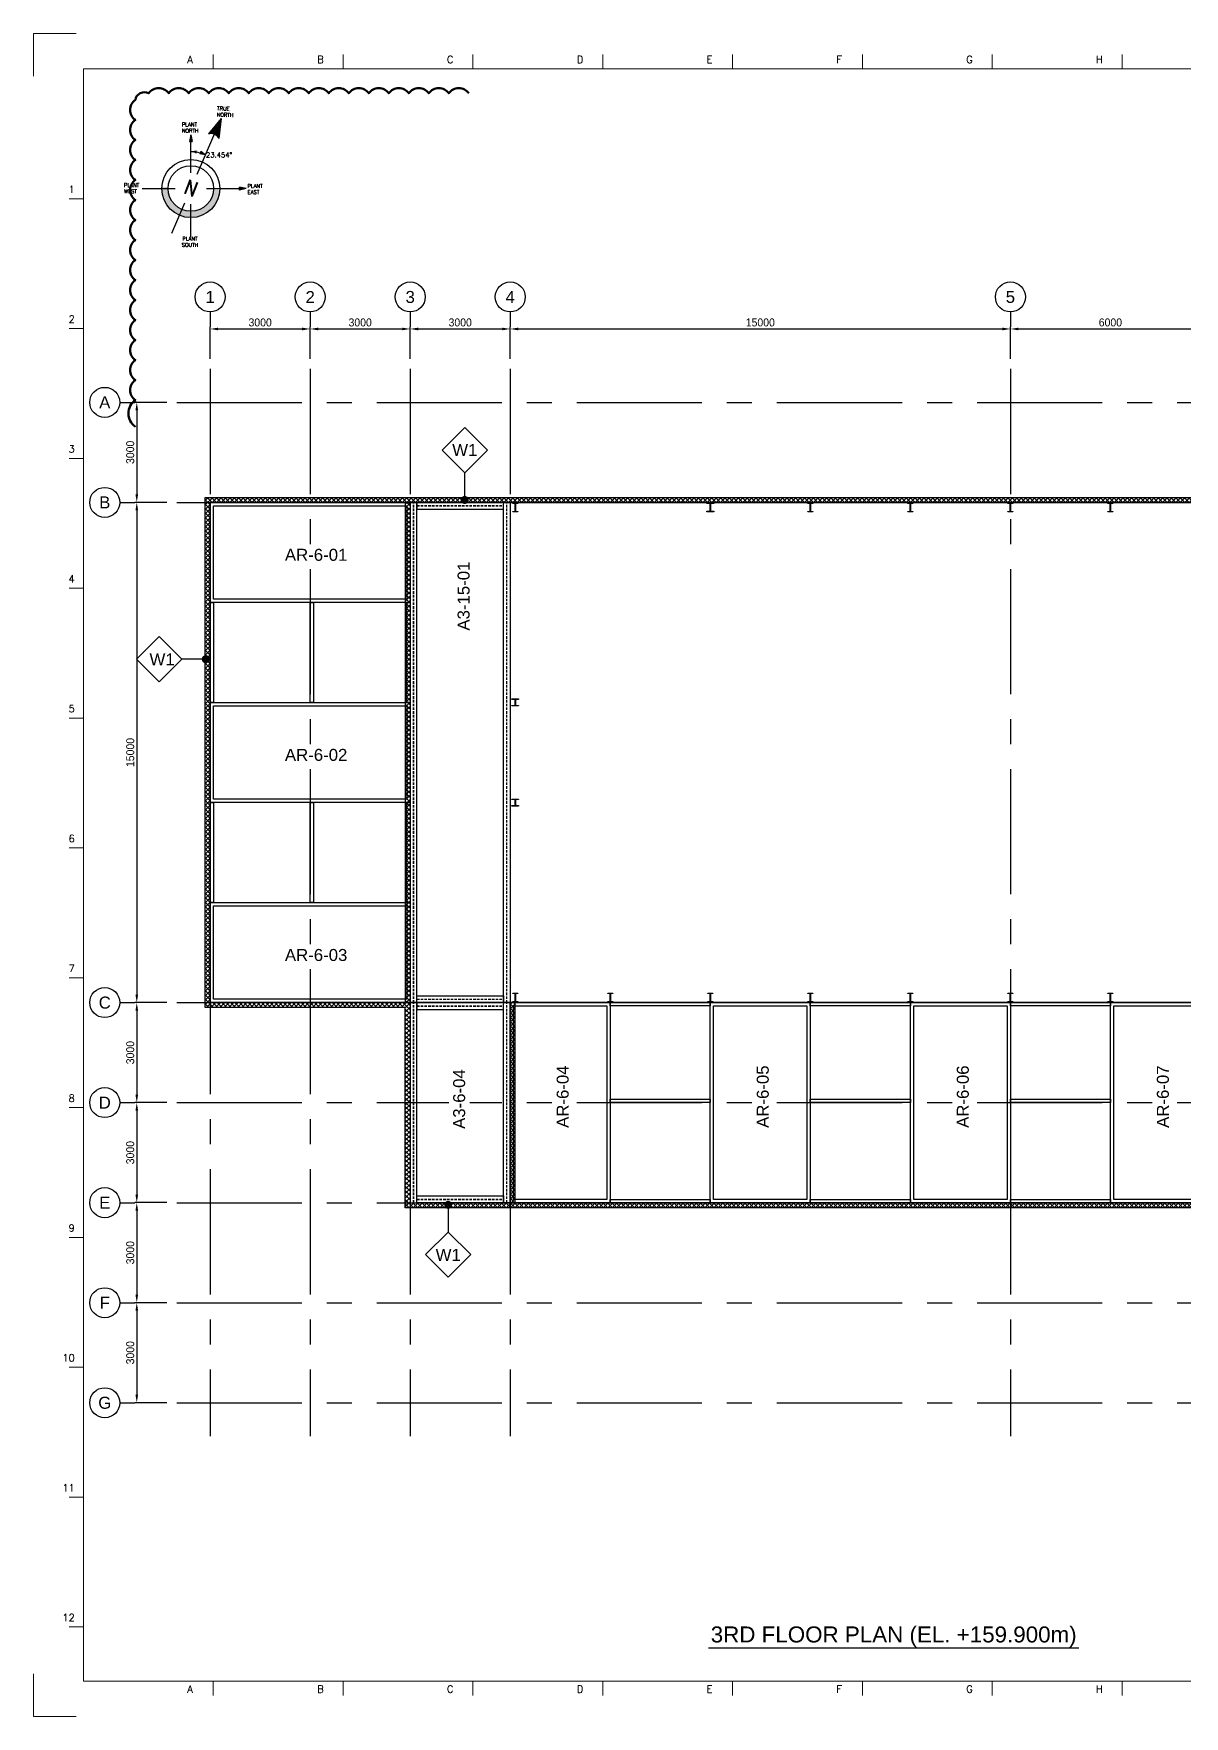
# Model space of a CAD drawing. Header units: millimetres. Extents: x -300 to 383236, y -195106 to -144646.
# Drawn here: x 155998 to 190508, y -195106 to -144646 of the extents above; entities that cross this region are included whole.
import ezdxf
from ezdxf.enums import TextEntityAlignment as Align

# ---------------------------------------------------------------- set-up
doc = ezdxf.new("R2010")
doc.units = ezdxf.units.MM
doc.header["$LTSCALE"] = 60
doc.set_wipeout_variables(frame=1)
doc.linetypes.add('CENTER', pattern=[2, 1.25, -0.25, 0.25, -0.25])
doc.linetypes.add('HIDDEN', pattern=[0.375, 0.25, -0.125])
doc.layers.get('Defpoints').update_dxf_attribs({"color": 140})
for name, color, linetype in [('1', 7, 'Continuous'), ('1CEN', 20, 'CENTER'), ('1ST FL_SIDE-WALL', 8, 'Continuous'), ('AA-XXXX-SYMB', 7, 'Continuous'), ('AA-XXXX-TEXT', 3, 'Continuous'), ('C_STEEL', 2, 'Continuous'), ('C_TEXT_CONTAINER NO', 7, 'Continuous'), ('CONTAINER', 2, 'Continuous'), ('DIM', 7, 'Continuous'), ('DIM-SCALE', 7, 'Continuous'), ('INI', 11, 'Continuous')]:
    doc.layers.add(name, color=color, linetype=linetype)
for name, color, linetype, lineweight in [('C_REV', 4, 'Continuous', 50), ('TAN-TIT', 30, 'Continuous', 0), ('TEXT', 3, 'Continuous', 0), ('TITLE', 7, 'Continuous', 30)]:
    doc.layers.add(name, color=color, linetype=linetype, lineweight=lineweight)
doc.styles.add('ARCHILAB_ROMANS', font='romans.shx', dxfattribs={"bigfont": 'ghs.shx'})
doc.styles.add('Arial', font='arial.ttf')
doc.styles.add('COM', font='COMPLEX', dxfattribs={"height": 5})
doc.styles.add('ROMAND', font='romand.shx', dxfattribs={"width": 0.86, "height": 6.5})
doc.styles.add('RomanS', font='romans.shx', dxfattribs={"bigfont": 'whgtxt.shx'})
doc.styles.get("Standard").update_dxf_attribs({"font": 'romans.shx', "width": 0.75, "bigfont": 'whgtxt.shx'})
doc.styles.add('돋움', font='')
doc.styles.get('돋움').set_extended_font_data('Dotum')
doc.dimstyles.new('일반도면_0060', dxfattribs={"dimtxt": 240, "dimasz": 240, "dimexe": 60, "dimexo": 300, "dimgap": 75, "dimtad": 1, "dimdec": 0, "dimzin": 0, "dimdsep": 46, "dimtxsty": '돋움', "dimcen": -300, "dimclrd": 7, "dimclre": 7, "dimclrt": 2, "dimadec": 8, "dimazin": 0, "dimtfac": 1, "dimtdec": 0, "dimtix": 1, "dimtmove": 2, "dimatfit": 3, "dimfxl": 1, "dimtolj": 1, "dimtzin": 0, "dimarcsym": 0})
pattern_1 = [(315, (0, 0), (66.29126, 66.29126), []), (45, (0, 0), (-66.29126, 66.29126), [])]

# ---------------------------------------------------------------- blocks, each defined once
blk = doc.blocks.new('*D29')
at = {"layer": 'Defpoints', "color": 0, "transparency": 16777216}
for p in [(170291, -153502), (167291, -154702), (170291, -154702)]:
    blk.add_point(p, dxfattribs=at)
at = {"layer": 'DIM-SCALE', "color": 7, "lineweight": -2, "transparency": 16777216}
for p, q in [((167291, -154402), (167291, -153442)), ((167531, -153502), (170051, -153502)), ((170291, -154402), (170291, -153442))]:
    blk.add_line(p, q, dxfattribs=at)
at = {"layer": 'DIM-SCALE', "color": 7, "transparency": 16777216}
for points in [[(167531, -153462), (167531, -153542), (167291, -153502)], [(170051, -153462), (170051, -153542), (170291, -153502)]]:
    blk.add_solid(points, dxfattribs=at)
at = {"layer": 'DIM-SCALE', "color": 2, "transparency": 16777216, "insert": (168791, -153307), "char_height": 240, "attachment_point": 5, "style": '돋움'}
blk.add_mtext('\\A1;3000', dxfattribs=at)
blk = doc.blocks.new('*D30')
at = {"layer": 'Defpoints', "color": 0, "transparency": 16777216}
for p in [(191291, -153502), (185291, -154702), (191291, -154702)]:
    blk.add_point(p, dxfattribs=at)
at = {"layer": 'DIM-SCALE', "color": 7, "lineweight": -2, "transparency": 16777216}
for p, q in [((185291, -154402), (185291, -153442)), ((185531, -153502), (191051, -153502)), ((191291, -154402), (191291, -153442))]:
    blk.add_line(p, q, dxfattribs=at)
at = {"layer": 'DIM-SCALE', "color": 7, "transparency": 16777216}
for points in [[(185531, -153462), (185531, -153542), (185291, -153502)], [(191051, -153462), (191051, -153542), (191291, -153502)]]:
    blk.add_solid(points, dxfattribs=at)
at = {"layer": 'DIM-SCALE', "color": 2, "transparency": 16777216, "insert": (188291, -153307), "char_height": 240, "attachment_point": 5, "style": '돋움'}
blk.add_mtext('\\A1;6000', dxfattribs=at)
blk = doc.blocks.new('*D36')
at = {"layer": 'Defpoints', "color": 0, "transparency": 16777216}
for p in [(160291, -155702), (159091, -158702), (160291, -158702)]:
    blk.add_point(p, dxfattribs=at)
at = {"layer": 'DIM-SCALE', "color": 7, "lineweight": -2, "transparency": 16777216}
for p, q in [((159991, -155702), (159031, -155702)), ((159091, -155942), (159091, -158462)), ((159991, -158702), (159031, -158702))]:
    blk.add_line(p, q, dxfattribs=at)
at = {"layer": 'DIM-SCALE', "color": 7, "transparency": 16777216}
for points in [[(159051, -155942), (159131, -155942), (159091, -155702)], [(159051, -158462), (159131, -158462), (159091, -158702)]]:
    blk.add_solid(points, dxfattribs=at)
at = {"layer": 'DIM-SCALE', "color": 2, "transparency": 16777216, "insert": (158896, -157202), "char_height": 240, "attachment_point": 5, "rotation": 90, "style": '돋움'}
blk.add_mtext('\\A1;3000', dxfattribs=at)
blk = doc.blocks.new('*D37')
at = {"layer": 'Defpoints', "color": 0, "transparency": 16777216}
for p in [(160291, -158702), (159091, -173702), (160291, -173702)]:
    blk.add_point(p, dxfattribs=at)
at = {"layer": 'DIM-SCALE', "color": 7, "lineweight": -2, "transparency": 16777216}
for p, q in [((159991, -158702), (159031, -158702)), ((159091, -158942), (159091, -173462)), ((159991, -173702), (159031, -173702))]:
    blk.add_line(p, q, dxfattribs=at)
at = {"layer": 'DIM-SCALE', "color": 7, "transparency": 16777216}
for points in [[(159051, -158942), (159131, -158942), (159091, -158702)], [(159051, -173462), (159131, -173462), (159091, -173702)]]:
    blk.add_solid(points, dxfattribs=at)
at = {"layer": 'DIM-SCALE', "color": 2, "transparency": 16777216, "insert": (158896, -166202), "char_height": 240, "attachment_point": 5, "rotation": 90, "style": '돋움'}
blk.add_mtext('\\A1;15000', dxfattribs=at)
blk = doc.blocks.new('*D38')
at = {"layer": 'Defpoints', "color": 0, "transparency": 16777216}
for p in [(160291, -173702), (159091, -176702), (160291, -176702)]:
    blk.add_point(p, dxfattribs=at)
at = {"layer": 'DIM-SCALE', "color": 7, "lineweight": -2, "transparency": 16777216}
for p, q in [((159991, -173702), (159031, -173702)), ((159091, -173942), (159091, -176462)), ((159991, -176702), (159031, -176702))]:
    blk.add_line(p, q, dxfattribs=at)
at = {"layer": 'DIM-SCALE', "color": 7, "transparency": 16777216}
for points in [[(159051, -173942), (159131, -173942), (159091, -173702)], [(159051, -176462), (159131, -176462), (159091, -176702)]]:
    blk.add_solid(points, dxfattribs=at)
at = {"layer": 'DIM-SCALE', "color": 2, "transparency": 16777216, "insert": (158896, -175202), "char_height": 240, "attachment_point": 5, "rotation": 90, "style": '돋움'}
blk.add_mtext('\\A1;3000', dxfattribs=at)
blk = doc.blocks.new('*D39')
at = {"layer": 'Defpoints', "color": 0, "transparency": 16777216}
for p in [(160291, -176702), (159091, -179702), (160291, -179702)]:
    blk.add_point(p, dxfattribs=at)
at = {"layer": 'DIM-SCALE', "color": 7, "lineweight": -2, "transparency": 16777216}
for p, q in [((159991, -176702), (159031, -176702)), ((159091, -176942), (159091, -179462)), ((159991, -179702), (159031, -179702))]:
    blk.add_line(p, q, dxfattribs=at)
at = {"layer": 'DIM-SCALE', "color": 7, "transparency": 16777216}
for points in [[(159051, -176942), (159131, -176942), (159091, -176702)], [(159051, -179462), (159131, -179462), (159091, -179702)]]:
    blk.add_solid(points, dxfattribs=at)
at = {"layer": 'DIM-SCALE', "color": 2, "transparency": 16777216, "insert": (158896, -178202), "char_height": 240, "attachment_point": 5, "rotation": 90, "style": '돋움'}
blk.add_mtext('\\A1;3000', dxfattribs=at)
blk = doc.blocks.new('*D40')
at = {"layer": 'Defpoints', "color": 0, "transparency": 16777216}
for p in [(160291, -179702), (159091, -182702), (160291, -182702)]:
    blk.add_point(p, dxfattribs=at)
at = {"layer": 'DIM-SCALE', "color": 7, "lineweight": -2, "transparency": 16777216}
for p, q in [((159991, -179702), (159031, -179702)), ((159091, -179942), (159091, -182462)), ((159991, -182702), (159031, -182702))]:
    blk.add_line(p, q, dxfattribs=at)
at = {"layer": 'DIM-SCALE', "color": 7, "transparency": 16777216}
for points in [[(159051, -179942), (159131, -179942), (159091, -179702)], [(159051, -182462), (159131, -182462), (159091, -182702)]]:
    blk.add_solid(points, dxfattribs=at)
at = {"layer": 'DIM-SCALE', "color": 2, "transparency": 16777216, "insert": (158896, -181202), "char_height": 240, "attachment_point": 5, "rotation": 90, "style": '돋움'}
blk.add_mtext('\\A1;3000', dxfattribs=at)
blk = doc.blocks.new('*D41')
at = {"layer": 'Defpoints', "color": 0, "transparency": 16777216}
for p in [(160291, -182702), (159091, -185702), (160291, -185702)]:
    blk.add_point(p, dxfattribs=at)
at = {"layer": 'DIM-SCALE', "color": 7, "lineweight": -2, "transparency": 16777216}
for p, q in [((159991, -182702), (159031, -182702)), ((159091, -182942), (159091, -185462)), ((159991, -185702), (159031, -185702))]:
    blk.add_line(p, q, dxfattribs=at)
at = {"layer": 'DIM-SCALE', "color": 7, "transparency": 16777216}
for points in [[(159051, -182942), (159131, -182942), (159091, -182702)], [(159051, -185462), (159131, -185462), (159091, -185702)]]:
    blk.add_solid(points, dxfattribs=at)
at = {"layer": 'DIM-SCALE', "color": 2, "transparency": 16777216, "insert": (158896, -184202), "char_height": 240, "attachment_point": 5, "rotation": 90, "style": '돋움'}
blk.add_mtext('\\A1;3000', dxfattribs=at)
blk = doc.blocks.new('A$C064809F0')
at = {"layer": 'AA-XXXX-TEXT'}
for p, q in [((475, 566), (1041, 1131)), ((1041, 1131), (1607, 566)), ((1041, 0), (475, 566)), ((1607, 566), (1041, 0))]:
    blk.add_line(p, q, dxfattribs=at)
at = {"layer": 'INI'}
blk.add_line((1041, 0), (475, 566), dxfattribs=at)
at = {"layer": 'AA-XXXX-TEXT', "style": 'ARCHILAB_ROMANS'}
blk.add_attdef('WALLTYPE', text='', height=300, dxfattribs=at).set_placement((1043, 560), align=Align.MIDDLE_CENTER)
blk = doc.blocks.new('15M')
at = {"linetype": 'HIDDEN', "ltscale": 5}
for p, q in [((-110087, -152171), (-95087, -152171)), ((-110087, -152179), (-95087, -152179)), ((-109989, -152276), (-109989, -154870)), ((-109982, -152276), (-109982, -154870)), ((-95192, -152276), (-95192, -154870)), ((-95185, -152276), (-95185, -154870)), ((-110087, -154968), (-95087, -154968)), ((-110087, -154976), (-95087, -154976))]:
    blk.add_line(p, q, dxfattribs=at)
for points in [[(-110087, -152276), (-95087, -152276), (-95087, -152073), (-110087, -152073)], [(-109884, -154870), (-110087, -154870), (-110087, -152276), (-109884, -152276)], [(-95290, -154870), (-95087, -154870), (-95087, -152276), (-95290, -152276)], [(-110087, -154870), (-95087, -154870), (-95087, -155073), (-110087, -155073)]]:
    blk.add_lwpolyline(points, close=True)
blk = doc.blocks.new('6M')
at = {"linetype": 'HIDDEN', "ltscale": 5}
for p, q in [((-110087, -162158), (-104087, -162158)), ((-110087, -162165), (-104087, -162165)), ((-109989, -162263), (-109989, -164857)), ((-109982, -162263), (-109982, -164857)), ((-104192, -162263), (-104192, -164857)), ((-104185, -162263), (-104185, -164857)), ((-110087, -164955), (-104087, -164955)), ((-110087, -164962), (-104087, -164962))]:
    blk.add_line(p, q, dxfattribs=at)
for points in [[(-110087, -162263), (-104087, -162263), (-104087, -162060), (-110087, -162060)], [(-109884, -164857), (-110087, -164857), (-110087, -162263), (-109884, -162263)], [(-104290, -164857), (-104087, -164857), (-104087, -162263), (-104290, -162263)], [(-110087, -164857), (-104087, -164857), (-104087, -165060), (-110087, -165060)]]:
    blk.add_lwpolyline(points, close=True)
blk = doc.blocks.new('A$C202279AD')
for points in [[(0, 0), (3000, 0), (3000, -6000), (0, -6000)], [(100, -100), (2900, -100), (2900, -5900), (100, -5900)]]:
    blk.add_lwpolyline(points, close=True)
blk = doc.blocks.new('*D118')
at = {"layer": 'Defpoints', "color": 0, "transparency": 16777216}
for p in [(167291, -153502), (164291, -154702), (167291, -154702)]:
    blk.add_point(p, dxfattribs=at)
at = {"layer": 'DIM-SCALE', "color": 7, "lineweight": -2, "transparency": 16777216}
for p, q in [((164291, -154402), (164291, -153442)), ((164531, -153502), (167051, -153502)), ((167291, -154402), (167291, -153442))]:
    blk.add_line(p, q, dxfattribs=at)
at = {"layer": 'DIM-SCALE', "color": 7, "transparency": 16777216}
for points in [[(164531, -153462), (164531, -153542), (164291, -153502)], [(167051, -153462), (167051, -153542), (167291, -153502)]]:
    blk.add_solid(points, dxfattribs=at)
at = {"layer": 'DIM-SCALE', "color": 2, "transparency": 16777216, "insert": (165791, -153307), "char_height": 240, "attachment_point": 5, "style": '돋움'}
blk.add_mtext('\\A1;3000', dxfattribs=at)
blk = doc.blocks.new('*D119')
at = {"layer": 'Defpoints', "color": 0, "transparency": 16777216}
for p in [(164291, -153502), (161291, -154702), (164291, -154702)]:
    blk.add_point(p, dxfattribs=at)
at = {"layer": 'DIM-SCALE', "color": 7, "lineweight": -2, "transparency": 16777216}
for p, q in [((161291, -154402), (161291, -153442)), ((161531, -153502), (164051, -153502)), ((164291, -154402), (164291, -153442))]:
    blk.add_line(p, q, dxfattribs=at)
at = {"layer": 'DIM-SCALE', "color": 7, "transparency": 16777216}
for points in [[(161531, -153462), (161531, -153542), (161291, -153502)], [(164051, -153462), (164051, -153542), (164291, -153502)]]:
    blk.add_solid(points, dxfattribs=at)
at = {"layer": 'DIM-SCALE', "color": 2, "transparency": 16777216, "insert": (162791, -153307), "char_height": 240, "attachment_point": 5, "style": '돋움'}
blk.add_mtext('\\A1;3000', dxfattribs=at)
blk = doc.blocks.new('*D124')
at = {"layer": 'Defpoints', "color": 0, "transparency": 16777216}
for p in [(185291, -153502), (170291, -154702), (185291, -154702)]:
    blk.add_point(p, dxfattribs=at)
at = {"layer": 'DIM-SCALE', "color": 7, "lineweight": -2, "transparency": 16777216}
for p, q in [((170291, -154402), (170291, -153442)), ((170531, -153502), (185051, -153502)), ((185291, -154402), (185291, -153442))]:
    blk.add_line(p, q, dxfattribs=at)
at = {"layer": 'DIM-SCALE', "color": 7, "transparency": 16777216}
for points in [[(170531, -153462), (170531, -153542), (170291, -153502)], [(185051, -153462), (185051, -153542), (185291, -153502)]]:
    blk.add_solid(points, dxfattribs=at)
at = {"layer": 'DIM-SCALE', "color": 2, "transparency": 16777216, "insert": (177791, -153307), "char_height": 240, "attachment_point": 5, "style": '돋움'}
blk.add_mtext('\\A1;15000', dxfattribs=at)
blk = doc.blocks.new('A$C7D6F01DD')
at = {"layer": 'C_STEEL', "extrusion": (0, 0, -1)}
for p, q in [((76, -16.5), (224, -16.5)), ((76, -29.5), (76, -16.5)), ((224, -29.5), (76, -29.5)), ((76, -270.5), (224, -270.5)), ((76, -283.5), (76, -270.5)), ((224, -283.5), (76, -283.5)), ((146.19, -29.5), (153.81, -29.5)), ((146.19, -270.5), (146.19, -29.5)), ((153.81, -270.5), (146.19, -270.5)), ((153.81, -29.5), (153.81, -270.5)), ((224, -16.5), (224, -29.5)), ((224, -270.5), (224, -283.5)), ((5898, -21.5), (6102, -21.5)), ((5898, -37.2), (5898, -21.5)), ((6102, -37.2), (5898, -37.2)), ((5898, -262.8), (6102, -262.8)), ((5898, -278.5), (5898, -262.8)), ((6102, -278.5), (5898, -278.5)), ((5995.56, -37.2), (6004.45, -37.2)), ((5995.56, -262.8), (5995.56, -37.2)), ((6004.45, -262.8), (5995.56, -262.8)), ((6004.45, -37.2), (6004.45, -262.8)), ((6102, -21.5), (6102, -37.2)), ((6102, -262.8), (6102, -278.5)), ((8926, -16.5), (9074, -16.5)), ((8926, -29.5), (8926, -16.5)), ((9074, -29.5), (8926, -29.5)), ((8926, -270.5), (9074, -270.5)), ((8926, -283.5), (8926, -270.5)), ((9074, -283.5), (8926, -283.5)), ((8996.19, -29.5), (9003.81, -29.5)), ((8996.19, -270.5), (8996.19, -29.5)), ((9003.81, -270.5), (8996.19, -270.5)), ((9003.81, -29.5), (9003.81, -270.5)), ((9074, -16.5), (9074, -29.5)), ((9074, -270.5), (9074, -283.5)), ((11926, -16.5), (12074, -16.5)), ((11926, -29.5), (11926, -16.5)), ((12074, -29.5), (11926, -29.5)), ((11926, -270.5), (12074, -270.5)), ((11926, -283.5), (11926, -270.5)), ((12074, -283.5), (11926, -283.5)), ((11996.19, -29.5), (12003.81, -29.5)), ((11996.19, -270.5), (11996.19, -29.5)), ((12003.81, -270.5), (11996.19, -270.5)), ((12003.81, -29.5), (12003.81, -270.5)), ((12074, -16.5), (12074, -29.5)), ((12074, -270.5), (12074, -283.5)), ((14926, -16.5), (15074, -16.5)), ((14926, -29.5), (14926, -16.5)), ((15074, -29.5), (14926, -29.5)), ((14926, -270.5), (15074, -270.5)), ((14926, -283.5), (14926, -270.5)), ((15074, -283.5), (14926, -283.5)), ((14996.19, -29.5), (15003.81, -29.5)), ((14996.19, -270.5), (14996.19, -29.5)), ((15003.81, -270.5), (14996.19, -270.5)), ((15003.81, -29.5), (15003.81, -270.5)), ((15074, -16.5), (15074, -29.5)), ((15074, -270.5), (15074, -283.5)), ((17926, -16.5), (18074, -16.5)), ((17926, -29.5), (17926, -16.5)), ((18074, -29.5), (17926, -29.5)), ((17926, -270.5), (18074, -270.5)), ((17926, -283.5), (17926, -270.5)), ((18074, -283.5), (17926, -283.5)), ((17996.19, -29.5), (18003.81, -29.5)), ((17996.19, -270.5), (17996.19, -29.5)), ((18003.81, -270.5), (17996.19, -270.5)), ((18003.81, -29.5), (18003.81, -270.5)), ((18074, -16.5), (18074, -29.5)), ((18074, -270.5), (18074, -283.5)), ((20776, -16.5), (20924, -16.5)), ((20776, -29.5), (20776, -16.5)), ((20924, -29.5), (20776, -29.5)), ((20776, -270.5), (20924, -270.5)), ((20776, -283.5), (20776, -270.5)), ((20924, -283.5), (20776, -283.5)), ((20846.19, -29.5), (20853.81, -29.5)), ((20846.19, -270.5), (20846.19, -29.5)), ((20853.81, -270.5), (20846.19, -270.5)), ((20853.81, -29.5), (20853.81, -270.5)), ((20924, -16.5), (20924, -29.5)), ((20924, -270.5), (20924, -283.5)), ((47.5, -5895), (252.5, -5895)), ((47.5, -5909.2), (47.5, -5895)), ((252.5, -5909.2), (47.5, -5909.2)), ((145.43, -5909.2), (154.57, -5909.2)), ((145.43, -6090.8), (145.43, -5909.2)), ((154.57, -5909.2), (154.57, -6090.8)), ((252.5, -5895), (252.5, -5909.2)), ((20747.5, -5895), (20952.5, -5895)), ((20747.5, -5909.2), (20747.5, -5895)), ((20952.5, -5909.2), (20747.5, -5909.2)), ((20845.43, -5909.2), (20854.57, -5909.2)), ((20845.43, -6090.8), (20845.43, -5909.2)), ((20854.57, -5909.2), (20854.57, -6090.8)), ((20952.5, -5895), (20952.5, -5909.2)), ((47.5, -6090.8), (252.5, -6090.8)), ((47.5, -6105), (47.5, -6090.8)), ((252.5, -6105), (47.5, -6105)), ((154.57, -6090.8), (145.43, -6090.8)), ((252.5, -6090.8), (252.5, -6105)), ((20747.5, -6090.8), (20952.5, -6090.8)), ((20747.5, -6105), (20747.5, -6090.8)), ((20952.5, -6105), (20747.5, -6105)), ((20854.57, -6090.8), (20845.43, -6090.8)), ((20952.5, -6090.8), (20952.5, -6105)), ((47.5, -8895), (252.5, -8895)), ((47.5, -8909.2), (47.5, -8895)), ((252.5, -8909.2), (47.5, -8909.2)), ((145.43, -8909.2), (154.57, -8909.2)), ((145.43, -9090.8), (145.43, -8909.2)), ((154.57, -8909.2), (154.57, -9090.8)), ((252.5, -8895), (252.5, -8909.2)), ((20747.5, -8895), (20952.5, -8895)), ((20747.5, -8909.2), (20747.5, -8895)), ((20952.5, -8909.2), (20747.5, -8909.2)), ((20845.43, -8909.2), (20854.57, -8909.2)), ((20845.43, -9090.8), (20845.43, -8909.2)), ((20854.57, -8909.2), (20854.57, -9090.8)), ((20952.5, -8895), (20952.5, -8909.2)), ((47.5, -9090.8), (252.5, -9090.8)), ((47.5, -9105), (47.5, -9090.8)), ((252.5, -9105), (47.5, -9105)), ((154.57, -9090.8), (145.43, -9090.8)), ((252.5, -9090.8), (252.5, -9105)), ((20747.5, -9090.8), (20952.5, -9090.8)), ((20747.5, -9105), (20747.5, -9090.8)), ((20952.5, -9105), (20747.5, -9105)), ((20854.57, -9090.8), (20845.43, -9090.8)), ((20952.5, -9090.8), (20952.5, -9105)), ((76, -14716.5), (224, -14716.5)), ((76, -14729.5), (76, -14716.5)), ((224, -14729.5), (76, -14729.5)), ((76, -14970.5), (224, -14970.5)), ((76, -14983.5), (76, -14970.5)), ((224, -14983.5), (76, -14983.5)), ((146.19, -14729.5), (153.81, -14729.5)), ((146.19, -14970.5), (146.19, -14729.5)), ((153.81, -14970.5), (146.19, -14970.5)), ((153.81, -14729.5), (153.81, -14970.5)), ((224, -14716.5), (224, -14729.5)), ((224, -14970.5), (224, -14983.5)), ((2926, -14716.5), (3074, -14716.5)), ((2926, -14729.5), (2926, -14716.5)), ((3074, -14729.5), (2926, -14729.5)), ((2926, -14970.5), (3074, -14970.5)), ((2926, -14983.5), (2926, -14970.5)), ((3074, -14983.5), (2926, -14983.5)), ((2996.19, -14729.5), (3003.81, -14729.5)), ((2996.19, -14970.5), (2996.19, -14729.5)), ((3003.81, -14970.5), (2996.19, -14970.5)), ((3003.81, -14729.5), (3003.81, -14970.5)), ((3074, -14716.5), (3074, -14729.5)), ((3074, -14970.5), (3074, -14983.5)), ((5926, -14716.5), (6074, -14716.5)), ((5926, -14729.5), (5926, -14716.5)), ((6074, -14729.5), (5926, -14729.5)), ((5926, -14970.5), (6074, -14970.5)), ((5926, -14983.5), (5926, -14970.5)), ((6074, -14983.5), (5926, -14983.5)), ((5996.19, -14729.5), (6003.81, -14729.5)), ((5996.19, -14970.5), (5996.19, -14729.5)), ((6003.81, -14970.5), (5996.19, -14970.5)), ((6003.81, -14729.5), (6003.81, -14970.5)), ((6074, -14716.5), (6074, -14729.5)), ((6074, -14970.5), (6074, -14983.5)), ((8926, -14716.5), (9074, -14716.5)), ((8926, -14729.5), (8926, -14716.5)), ((9074, -14729.5), (8926, -14729.5)), ((8926, -14970.5), (9074, -14970.5)), ((8926, -14983.5), (8926, -14970.5)), ((9074, -14983.5), (8926, -14983.5)), ((8996.19, -14729.5), (9003.81, -14729.5)), ((8996.19, -14970.5), (8996.19, -14729.5)), ((9003.81, -14970.5), (8996.19, -14970.5)), ((9003.81, -14729.5), (9003.81, -14970.5)), ((9074, -14716.5), (9074, -14729.5)), ((9074, -14970.5), (9074, -14983.5)), ((11926, -14716.5), (12074, -14716.5)), ((11926, -14729.5), (11926, -14716.5)), ((12074, -14729.5), (11926, -14729.5)), ((11926, -14970.5), (12074, -14970.5)), ((11926, -14983.5), (11926, -14970.5)), ((12074, -14983.5), (11926, -14983.5)), ((11996.19, -14729.5), (12003.81, -14729.5)), ((11996.19, -14970.5), (11996.19, -14729.5)), ((12003.81, -14970.5), (11996.19, -14970.5)), ((12003.81, -14729.5), (12003.81, -14970.5)), ((12074, -14716.5), (12074, -14729.5)), ((12074, -14970.5), (12074, -14983.5)), ((14926, -14716.5), (15074, -14716.5)), ((14926, -14729.5), (14926, -14716.5)), ((15074, -14729.5), (14926, -14729.5)), ((14926, -14970.5), (15074, -14970.5)), ((14926, -14983.5), (14926, -14970.5)), ((15074, -14983.5), (14926, -14983.5)), ((14996.19, -14729.5), (15003.81, -14729.5)), ((14996.19, -14970.5), (14996.19, -14729.5)), ((15003.81, -14970.5), (14996.19, -14970.5)), ((15003.81, -14729.5), (15003.81, -14970.5)), ((15074, -14716.5), (15074, -14729.5)), ((15074, -14970.5), (15074, -14983.5)), ((17926, -14716.5), (18074, -14716.5)), ((17926, -14729.5), (17926, -14716.5)), ((18074, -14729.5), (17926, -14729.5)), ((17926, -14970.5), (18074, -14970.5)), ((17926, -14983.5), (17926, -14970.5)), ((18074, -14983.5), (17926, -14983.5)), ((17996.19, -14729.5), (18003.81, -14729.5)), ((17996.19, -14970.5), (17996.19, -14729.5)), ((18003.81, -14970.5), (17996.19, -14970.5)), ((18003.81, -14729.5), (18003.81, -14970.5)), ((18074, -14716.5), (18074, -14729.5)), ((18074, -14970.5), (18074, -14983.5)), ((20776, -14716.5), (20924, -14716.5)), ((20776, -14729.5), (20776, -14716.5)), ((20924, -14729.5), (20776, -14729.5)), ((20776, -14970.5), (20924, -14970.5)), ((20776, -14983.5), (20776, -14970.5)), ((20924, -14983.5), (20776, -14983.5)), ((20846.19, -14729.5), (20853.81, -14729.5)), ((20846.19, -14970.5), (20846.19, -14729.5)), ((20853.81, -14970.5), (20846.19, -14970.5)), ((20853.81, -14729.5), (20853.81, -14970.5)), ((20924, -14716.5), (20924, -14729.5)), ((20924, -14970.5), (20924, -14983.5))]:
    blk.add_line(p, q, dxfattribs=at)
blk = doc.blocks.new('BORDER')
at = {"layer": 'TAN-TIT', "linetype": 'Continuous'}
for p, q in [((4241, 168200), (0, 168200)), ((0, 168200), (0, 163959)), ((0, 4241), (0, 0)), ((0, 0), (4241, 0))]:
    blk.add_line(p, q, dxfattribs=at)
at = {"layer": 'TAN-TIT'}
for p, q in [((17955, 164680), (17955, 166122)), ((30934, 164680), (30934, 166122)), ((43912, 164680), (43912, 166122)), ((56891, 164680), (56891, 166122)), ((69870, 164680), (69870, 166122)), ((82848, 164680), (82848, 166122)), ((95827, 164680), (95827, 166122)), ((108806, 164680), (108806, 166122)), ((4977, 164680), (4977, 3520)), ((232823, 164680), (4977, 164680)), ((4977, 151701), (3534, 151701)), ((4977, 138723), (3534, 138723)), ((4977, 125744), (3534, 125744)), ((4977, 112766), (3534, 112766)), ((4977, 99787), (3534, 99787)), ((4977, 86808), (3534, 86808)), ((4977, 73830), (3534, 73830)), ((4977, 60851), (3534, 60851)), ((4977, 47872), (3534, 47872)), ((4977, 34894), (3534, 34894)), ((4977, 21915), (3534, 21915)), ((4977, 8937), (3534, 8937)), ((4977, 3520), (232823, 3520)), ((17955, 3520), (17955, 2078)), ((30934, 3520), (30934, 2078)), ((43912, 3520), (43912, 2078)), ((56891, 3520), (56891, 2078)), ((69870, 3520), (69870, 2078)), ((82848, 3520), (82848, 2078)), ((95827, 3520), (95827, 2078)), ((108806, 3520), (108806, 2078))]:
    blk.add_line(p, q, dxfattribs=at)
at = {"layer": 'TAN-TIT', "style": 'COM'}
for s, p in [('A', (15359, 165257)), ('B', (28338, 165257)), ('C', (41317, 165257)), ('D', (54295, 165257)), ('E', (67274, 165257)), ('F', (80253, 165257)), ('G', (93231, 165257)), ('H', (106210, 165257)), ('A', (15359, 2366)), ('B', (28338, 2366)), ('C', (41317, 2366)), ('D', (54295, 2366)), ('E', (67274, 2366)), ('F', (80253, 2366)), ('G', (93231, 2366)), ('H', (106210, 2366))]:
    blk.add_text(s, height=721, dxfattribs=at).set_placement(p)
for s, p in [('1', (4111, 152278)), ('1', (4111, 152278)), ('2', (4111, 139300)), ('3', (4111, 126321)), ('4', (4111, 113342)), ('5', (4111, 100364)), ('6', (4111, 87385)), ('7', (4111, 74406)), ('8', (4111, 61428)), ('9', (4111, 48449)), ('10', (4111, 35471)), ('11', (4111, 22492)), ('12', (4111, 9513))]:
    blk.add_text(s, height=721, dxfattribs=at).set_placement(p, align=Align.RIGHT)

msp = doc.modelspace()

# ---------------------------------------------------------------- hatches: boundary and pattern name
h = msp.add_hatch(color=256)
h.paths.add_polyline_path([(161624.2, -147187.7), (161239.4, -147654.3, -0.1704873), (161421.2, -147665.9)])
h.paths.add_polyline_path([(161624.2, -147187.7), (161421.2, -147665.9, -0.1704873), (161555.9, -147788.7)])
h = msp.add_hatch(color=256)
h.paths.add_polyline_path([(161624.2, -147187.7), (161239.4, -147654.3, -0.1704873), (161421.2, -147665.9)])
h.paths.add_polyline_path([(161624.2, -147187.7), (161421.2, -147665.9, -0.1704873), (161555.9, -147788.7)])
h = msp.add_hatch(color=256)
h.paths.add_polyline_path([(160711.3, -147676.9), (160667.2, -147883.8), (160726.7, -147883.7, 0.0362907)])
h.paths.add_polyline_path([(160711.3, -147676.9, -0.0362907), (160726.7, -147883.7), (160756.1, -147883.7)])
h = msp.add_hatch(color=256)
h.paths.add_polyline_path([(160711.3, -147676.9), (160667.2, -147883.8), (160726.7, -147883.7, 0.0362907)])
h.paths.add_polyline_path([(160711.3, -147676.9, -0.0362907), (160726.7, -147883.7), (160756.1, -147883.7)])
h = msp.add_hatch(color=256)
h.paths.add_polyline_path([(160711.4, -148190.7), (160870, -148227.1), (160870.7, -148181.3, 0.0362907)])
h.paths.add_polyline_path([(160711.4, -148190.7, -0.0362907), (160870.7, -148181.3), (160871, -148158.7)])
h = msp.add_hatch(color=256)
h.paths.add_polyline_path([(160711.4, -148190.7), (160870, -148227.1), (160870.7, -148181.3, 0.0362907)])
h.paths.add_polyline_path([(160711.4, -148190.7, -0.0362907), (160870.7, -148181.3), (160871, -148158.7)])
h = msp.add_hatch(color=256)
h.paths.add_polyline_path([(161141.4, -148278.1), (161009, -148183.5), (160990.8, -148225.4, 0.0362907)])
h.paths.add_polyline_path([(161141.4, -148278.1, -0.0362907), (160990.8, -148225.4), (160981.8, -148246.2)])
h = msp.add_hatch(color=256)
h.paths.add_polyline_path([(161141.4, -148278.1), (161009, -148183.5), (160990.8, -148225.4, 0.0362907)])
h.paths.add_polyline_path([(161141.4, -148278.1, -0.0362907), (160990.8, -148225.4), (160981.8, -148246.2)])
h = msp.add_hatch(color=256)
h.paths.add_polyline_path([(159842, -149239.3, 0.4142136), (160659.7, -150160.7), (160670.9, -149973, -0.4142136), (160029.7, -149250.5)])
h.paths.add_polyline_path([(160670.9, -149973), (160659.7, -150160.7, 0.2159793), (161331.2, -149903.5), (161197.5, -149771.3, -0.2159793)])
h.paths.add_polyline_path([(161197.5, -149771.3), (161331.2, -149903.5, 0.1819562), (161581.2, -149343), (161393.5, -149331.8, -0.1819562)])
h = msp.add_hatch(color=256)
h.paths.add_polyline_path([(159842, -149239.3, 0.4142136), (160659.7, -150160.7), (160670.9, -149973, -0.4142136), (160029.7, -149250.5)])
h.paths.add_polyline_path([(160670.9, -149973), (160659.7, -150160.7, 0.2159793), (161331.2, -149903.5), (161197.5, -149771.3, -0.2159793)])
h.paths.add_polyline_path([(161197.5, -149771.3), (161331.2, -149903.5, 0.1819562), (161581.2, -149343), (161393.5, -149331.8, -0.1819562)])
h = msp.add_hatch(color=256)
h.paths.add_polyline_path([(162374.7, -149291.1), (162167.8, -149335.3), (162167.9, -149275.9, -0.0362907)])
h.paths.add_polyline_path([(162374.7, -149291.1, 0.0362907), (162167.9, -149275.9), (162167.9, -149246.5)])
h = msp.add_hatch(color=256)
h.paths.add_polyline_path([(162374.7, -149291.1), (162167.8, -149335.3), (162167.9, -149275.9, -0.0362907)])
h.paths.add_polyline_path([(162374.7, -149291.1, 0.0362907), (162167.9, -149275.9), (162167.9, -149246.5)])
at = {"layer": '1ST FL_SIDE-WALL'}
h = msp.add_hatch(dxfattribs=at)
h.set_pattern_fill('ANSI37', color=252, scale=750, angle=-90)
h.set_pattern_definition(pattern_1)
h.paths.add_polyline_path([(212441.2, -179552.1), (197441.2, -179552.1), (197441.2, -176852.2), (203441.2, -176852.2), (203441.2, -173552.1), (191441.2, -173552.1), (191441.2, -158552.1), (191291.2, -158552.1), (161141.2, -158552.1), (161141.2, -173852.1), (167141.2, -173852.1), (167141.2, -179852.1), (197141.2, -179852.1), (197141.2, -185852.1), (212441.2, -185852.1)])
h.paths.add_polyline_path([(167291.2, -179702.1), (167291.2, -173702.1), (161291.2, -173702.1), (161291.2, -158702.1), (191291.2, -158702.1), (191291.2, -173702.1), (203291.2, -173702.1), (203291.2, -176702.2), (197291.2, -176702.1), (197291.2, -179702.1), (212291.2, -179702.1), (212291.2, -185702.1), (197291.2, -185702.1), (197291.2, -179702.1)], flags=16)
h = msp.add_hatch(dxfattribs=at)
h.set_pattern_fill('ANSI37', color=252, scale=750, angle=-90)
h.set_pattern_definition(pattern_1)
h.paths.add_polyline_path([(167291.2, -158702.1), (167141.2, -158702.1), (167141.2, -173702.1), (167291.2, -173702.1)])
h = msp.add_hatch(dxfattribs=at)
h.set_pattern_fill('ANSI37', color=252, scale=750, angle=-90)
h.set_pattern_definition(pattern_1)
h.paths.add_polyline_path([(170441.2, -173702.1), (170291.2, -173702.1), (170291.2, -179702.1), (170441.2, -179702.1)])

# ---------------------------------------------------------------- linework, layer by layer
for p, q in [((160898, -148861.4), (161624.2, -147187.7)), ((161624.2, -147187.7), (161239.4, -147654.3)), ((161624.2, -147187.7), (161239.4, -147654.3)), ((161624.2, -147187.7), (161555.9, -147788.7)), ((161624.2, -147187.7), (161555.9, -147788.7)), ((160711.3, -147676.9), (160667.2, -147883.8)), ((160711.3, -147676.9), (160667.2, -147883.8)), ((160711.5, -148822.7), (160711.3, -147676.9)), ((160711.3, -147676.9), (160756.1, -147883.7)), ((160711.5, -148822.7), (160711.3, -147676.9)), ((160711.3, -147676.9), (160756.1, -147883.7)), ((160667.2, -147883.8), (160756.1, -147883.7)), ((160667.2, -147883.8), (160756.1, -147883.7)), ((160711.4, -148190.7), (160871, -148158.7)), ((160711.4, -148190.7), (160871, -148158.7)), ((160870, -148227.1), (160871, -148158.7)), ((160870, -148227.1), (160871, -148158.7)), ((161009, -148183.5), (160981.8, -148246.2)), ((161009, -148183.5), (160981.8, -148246.2)), ((161141.4, -148278.1), (160981.8, -148246.2)), ((161141.4, -148278.1), (160981.8, -148246.2)), ((161141.4, -148278.1), (161009, -148183.5)), ((161141.4, -148278.1), (161009, -148183.5)), ((159255.3, -149291.3), (160243.2, -149291.2)), ((159255.3, -149291.3), (160243.2, -149291.2)), ((161180, -149291), (162167.9, -149290.9)), ((161180, -149291), (162167.9, -149290.9)), ((162167.8, -149335.3), (162167.9, -149246.5)), ((162167.8, -149335.3), (162167.9, -149246.5)), ((162374.7, -149291.1), (162167.8, -149335.3)), ((162374.7, -149291.1), (162167.8, -149335.3)), ((162374.7, -149291.1), (162167.9, -149246.5)), ((162374.7, -149291.1), (162167.9, -149246.5)), ((160142.6, -150631.7), (160528.6, -149722.3)), ((160711.8, -150747.4), (160711.7, -149759.5)), ((160711.8, -150747.4), (160711.7, -149759.5)), ((170291.2, -158702.1), (191291.2, -158702.1)), ((191291.2, -173702.1), (170291.2, -173702.1))]:
    msp.add_line(p, q)
for points in [[(161291.2, -161702.1), (161391.2, -161702.1), (161391.2, -164702.1), (161291.2, -164702.1)], [(164291.2, -161702.1), (164391.2, -161702.1), (164391.2, -164702.1), (164291.2, -164702.1)], [(167191.2, -161702.1), (167291.2, -161702.1), (167291.2, -164702.1), (167191.2, -164702.1)], [(161291.2, -167702.1), (161391.2, -167702.1), (161391.2, -170702.1), (161291.2, -170702.1)], [(164291.2, -167702.1), (164391.2, -167702.1), (164391.2, -170702.1), (164291.2, -170702.1)], [(167191.2, -167702.1), (167291.2, -167702.1), (167291.2, -170702.1), (167191.2, -170702.1)], [(173291.2, -173802.1), (173291.2, -173702.1), (176291.2, -173702.1), (176291.2, -173802.1)], [(179291.2, -173802.1), (179291.2, -173702.1), (182291.2, -173702.1), (182291.2, -173802.1)], [(185291.2, -173802.1), (185291.2, -173702.1), (188291.2, -173702.1), (188291.2, -173802.1)], [(173291.2, -176702.1), (173291.2, -176602.1), (176291.2, -176602.1), (176291.2, -176702.1)], [(179291.2, -176702.1), (179291.2, -176602.1), (182291.2, -176602.1), (182291.2, -176702.1)], [(185291.2, -176702.1), (185291.2, -176602.1), (188291.2, -176602.1), (188291.2, -176702.1)], [(173291.2, -179702.1), (173291.2, -179602.1), (176291.2, -179602.1), (176291.2, -179702.1)], [(179291.2, -179702.1), (179291.2, -179602.1), (182291.2, -179602.1), (182291.2, -179702.1)], [(185291.2, -179702.1), (185291.2, -179602.1), (188291.2, -179602.1), (188291.2, -179702.1)]]:
    msp.add_lwpolyline(points, close=True)
for radius in [871.2, 871.2, 683.1, 683.1]:
    msp.add_circle((160711.6, -149291.1), radius)
for centre, radius, start, end in [((161313.8, -147919.1), 275, 28.30506, 105.70652), ((160711.6, -149291.1), 1100.4, 67.00743, 90.00867)]:
    msp.add_arc(centre, radius, start, end)
at = {"layer": '1CEN', "color": 1, "ltscale": 50}
for p, q in [((161291.2, -154702.1), (161291.2, -186702.1)), ((164291.2, -154702.1), (164291.2, -186702.1)), ((167291.2, -154702.1), (167291.2, -186702.1)), ((170291.2, -154702.1), (170291.2, -186702.1)), ((185291.2, -154702.1), (185291.2, -186702.1)), ((160291.2, -155702.1), (213291.2, -155702.1)), ((160291.2, -158702.1), (213291.2, -158702.1)), ((160291.2, -173702.1), (213291.2, -173702.1)), ((160291.2, -176702.1), (213291.2, -176702.1)), ((160291.2, -179702.1), (203291.2, -179702.1)), ((160291.2, -182702.1), (213291.2, -182702.1)), ((160291.2, -185702.1), (213291.2, -185702.1))]:
    msp.add_line(p, q, dxfattribs=at)
at = {"layer": '1ST FL_SIDE-WALL', "color": 3}
for p, q in [((167141.2, -158702.1), (167141.2, -173702.1)), ((167291.2, -158702.1), (167291.2, -173702.1)), ((170291.2, -179702.1), (170291.2, -173702.1)), ((170291.2, -173702.1), (170441.2, -173702.1)), ((170441.2, -179702.1), (170441.2, -173702.1))]:
    msp.add_line(p, q, dxfattribs=at)
at = {"layer": 'C_REV'}
msp.add_lwpolyline([(169048, -146434.4, 0.5205671), (168448, -146434.4, 0.5205671), (167848, -146434.4, 0.5205671), (167248, -146434.4, 0.5205671), (166648, -146434.4, 0.5205671), (166048, -146434.4, 0.5205671), (165448, -146434.4, 0.5205671), (164848, -146434.4, 0.5205671), (164248, -146434.4, 0.5205671), (163648, -146434.4, 0.5205671), (163048, -146434.4, 0.5205671), (162448, -146434.4, 0.5205671), (161848, -146434.4, 0.5205671), (161248, -146434.4, 0.5205671), (160648, -146434.4, 0.5205671), (160048, -146434.4, 0.5205671), (159448, -146434.4, 0.5205671), (159048, -146634.4, 0.5205671), (159048, -147234.4, 0.5205671), (159048, -147834.4, 0.5205671), (159048, -148434.4, 0.5205671), (159048, -149034.4, 0.5205671), (159048, -149634.4, 0.5205671), (159048, -150234.4, 0.5205671), (159048, -150834.4, 0.5205671), (159048, -151434.4, 0.5205671), (159048, -152034.4, 0.5205671), (159048, -152634.4, 0.5205671), (159048, -153234.4, 0.5205671), (159048, -153834.4, 0.5205671), (159048, -154434.4, 0.5205671), (159048, -155034.4, 0.5205671), (159048, -155634.4, 0.5205671), (159048, -156434.4, 0.5205671)], format="xyb", dxfattribs=at)
at = {"layer": 'DIM'}
for p, q in [((161291.2, -152992.1), (161291.2, -153442.1)), ((164291.2, -152992.1), (164291.2, -153442.1)), ((167291.2, -152992.1), (167291.2, -153442.1)), ((170291.2, -152992.1), (170291.2, -153442.1)), ((185291.2, -152992.1), (185291.2, -153442.1)), ((158581.2, -155702.1), (159031.2, -155702.1)), ((158581.2, -158702.1), (159031.2, -158702.1)), ((158581.2, -173702.1), (159031.2, -173702.1)), ((158581.2, -176702.1), (159031.2, -176702.1)), ((158581.2, -179702.1), (159031.2, -179702.1)), ((158581.2, -182702.1), (159031.2, -182702.1)), ((158581.2, -185702.1), (159031.2, -185702.1))]:
    msp.add_line(p, q, dxfattribs=at)
for centre in [(161291.2, -152542.1), (164291.2, -152542.1), (167291.2, -152542.1), (170291.2, -152542.1), (185291.2, -152542.1), (158131.2, -155702.1), (158131.2, -158702.1), (158131.2, -173702.1), (158131.2, -176702.1), (158131.2, -179702.1), (158131.2, -182702.1), (158131.2, -185702.1)]:
    msp.add_circle(centre, 450, dxfattribs=at)
at = {"layer": 'DIM-SCALE', "color": 7}
for p, q in [((170291.2, -154402.1), (170291.2, -153442.1)), ((185291.2, -154402.1), (185291.2, -153442.1))]:
    msp.add_line(p, q, dxfattribs=at)
at = {"layer": 'TITLE', "color": 1, "linetype": 'Continuous'}
msp.add_line((176241.2, -193050.1), (187341.2, -193050.1), dxfattribs=at)

# ---------------------------------------------------------------- block references
at = {"rotation": 270}
for p in [(167291.2, -158702.1), (167291.2, -164702.1), (167291.2, -170702.1)]:
    msp.add_blockref('A$C202279AD', p, dxfattribs=at)
for p in [(170291.2, -173702.1), (176291.2, -173702.1), (182291.2, -173702.1), (188291.2, -173702.1)]:
    msp.add_blockref('A$C202279AD', p)
at = {"layer": 'AA-XXXX-SYMB'}
ref = msp.add_blockref('A$C064809F0', (167676.8, -156457.8), dxfattribs=dict(at, xscale=-1.2, yscale=1.2, zscale=1.2, rotation=180))
ref.add_attrib('WALLTYPE', 'W1', dxfattribs={"layer": 'AA-XXXX-TEXT', "height": 360, "style": 'Arial'}).set_placement((168928.2, -157131.2), align=Align.MIDDLE_CENTER)
ref = msp.add_blockref('A$C064809F0', (161015.8, -164084.2), dxfattribs=dict(at, xscale=-1.2, yscale=1.2, zscale=1.2))
ref.add_attrib('WALLTYPE', 'W1', dxfattribs={"layer": 'AA-XXXX-TEXT', "height": 360, "style": 'Arial'}).set_placement((159850.5, -163412.2), align=Align.MIDDLE_CENTER)
ref = msp.add_blockref('A$C064809F0', (167180.4, -181939.2), dxfattribs=dict(at, xscale=1.2, yscale=1.2, zscale=1.2))
ref.add_attrib('WALLTYPE', 'W1', dxfattribs={"layer": 'AA-XXXX-TEXT', "height": 360, "style": 'Arial'}).set_placement((168431.9, -181267.2), align=Align.MIDDLE_CENTER)
at = {"layer": 'TEXT'}
msp.add_blockref('A$C7D6F01DD', (170291.2, -158702.1), dxfattribs=at)

# ---------------------------------------------------------------- texts
at = {"style": 'RomanS', "width": 1}
for s, rotation, oblique, p in [('TRUE', 358.00867, 360, (161495.9, -146943.2)), ('PLANT', 0.00867, 360, (160444.8, -147428.6)), ('PLANT', 0.00867, 360, (160444.8, -147428.6)), ('NORTH', 358.00868, 0, (161487.6, -147128.7)), ('NORTH', 0.00868, 0, (160442.9, -147614.3)), ('WEST', 0.00867, 360, (158712.6, -149433.1)), ('PLANT', 0.00868, 0, (158708.1, -149247.4)), ('PLANT', 0.00868, 0, (158708.1, -149247.4)), ('PLANT', 0.00868, 0, (162411.7, -149272)), ('PLANT', 0.00868, 0, (162411.7, -149272)), ('EAST', 0.00868, 0, (162413.4, -149457.7)), ('PLANT', 0.00868, 0, (160458.1, -150853.3)), ('PLANT', 0.00868, 0, (160458.1, -150853.3)), ('SOUTH', 0.00868, 0, (160438.9, -151039))]:
    msp.add_text(s, height=113.39, rotation=rotation, dxfattribs=dict(at, oblique=oblique)).set_placement(p)
msp.add_text('23.454°', height=149.99).set_placement((161166.3, -148358.2))
at = {"style": 'ROMAND', "width": 0.83}
for oblique, p in [(0, (160627, -149486.8)), (0, (160627, -149486.8)), (360, (160631.5, -149488.5)), (360, (160631.5, -149488.5)), (0, (160637.1, -149490.7)), (0, (160637.1, -149490.7)), (0, (160643.8, -149493.3)), (0, (160643.8, -149493.3))]:
    msp.add_text('N', height=446.9, rotation=339.00844, dxfattribs=dict(at, oblique=oblique)).set_placement(p, align=Align.CENTER)
at = {"layer": 'TEXT', "color": 3, "linetype": 'Continuous', "style": 'Arial'}
for s, p in [('1', (161291.2, -152542.1)), ('2', (164291.2, -152542.1)), ('3', (167291.2, -152542.1)), ('4', (170291.2, -152542.1)), ('5', (185291.2, -152542.1)), ('A', (158131.2, -155702.1)), ('B', (158131.2, -158702.1)), ('C', (158131.2, -173702.1)), ('D', (158131.2, -176702.1)), ('E', (158131.2, -179702.1)), ('F', (158131.2, -182702.1)), ('G', (158131.2, -185702.1))]:
    msp.add_text(s, height=360, dxfattribs=at).set_placement(p, align=Align.MIDDLE)
at = {"layer": 'TITLE', "color": 3, "ltscale": 10, "style": 'Arial'}
msp.add_text('3RD FLOOR PLAN (EL. +159.900m)', height=480, dxfattribs=at).set_placement((181791.2, -192890), align=Align.CENTER)

# ---------------------------------------------------------------- dimensions: what is measured, and where the dimension line sits
at = {"layer": 'DIM-SCALE'}
for base, p1, p2, picture, middle in [((164291.2, -153502.1), (161291.2, -154702.1), (164291.2, -154702.1), '*D119', (162791.2, -153307)), ((167291.2, -153502.1), (164291.2, -154702.1), (167291.2, -154702.1), '*D118', (165791.2, -153307)), ((170291.2, -153502.1), (167291.2, -154702.1), (170291.2, -154702.1), '*D29', (168791.2, -153307)), ((185291.2, -153502.1), (170291.2, -154702.1), (185291.2, -154702.1), '*D124', (177791.2, -153307)), ((191291.2, -153502.1), (185291.2, -154702.1), (191291.2, -154702.1), '*D30', (188291.2, -153307))]:
    dim = msp.add_linear_dim(base=base, p1=p1, p2=p2, dimstyle='일반도면_0060', dxfattribs=at)
    dim.commit()
    dim.dimension.update_dxf_attribs({"geometry": picture, "text_midpoint": middle})
for base, p1, p2, picture, middle in [((159091.2, -158702.1), (160291.2, -155702.1), (160291.2, -158702.1), '*D36', (158896, -157202.1)), ((159091.2, -173702.1), (160291.2, -158702.1), (160291.2, -173702.1), '*D37', (158896, -166202.1)), ((159091.2, -176702.1), (160291.2, -173702.1), (160291.2, -176702.1), '*D38', (158896, -175202.1)), ((159091.2, -179702.1), (160291.2, -176702.1), (160291.2, -179702.1), '*D39', (158896, -178202.1)), ((159091.2, -182702.1), (160291.2, -179702.1), (160291.2, -182702.1), '*D40', (158896, -181202.1)), ((159091.2, -185702.1), (160291.2, -182702.1), (160291.2, -185702.1), '*D41', (158896, -184202.1))]:
    dim = msp.add_linear_dim(base=base, p1=p1, p2=p2, angle=90, dimstyle='일반도면_0060', dxfattribs=at)
    dim.commit()
    dim.dimension.update_dxf_attribs({"geometry": picture, "text_midpoint": middle})

# ---------------------------------------------------------------- leaders
at = {"layer": 'AA-XXXX-SYMB', "color": 3}
for points in [[(168925.8, -158629), (168925.8, -157815.4)], [(161159.2, -163405.4), (160445.6, -163405.4)], [(168429.4, -179767.9), (168429.4, -180581.5)]]:
    msp.add_leader(points, dimstyle='일반도면_0060', override={"dimexo": 0, "dimldrblk": 'Dot'}, dxfattribs=at)

# ---------------------------------------------------------------- next in the draw order: wipeouts: each hides what was drawn before it
for points in [[(169203.4, -162672.9), (169203.4, -160375.5), (168583.8, -160375.5), (168583.8, -162672.9)], [(169070.5, -177616.5), (169070.5, -175666.9), (168450.9, -175666.9), (168450.9, -177616.5)]]:
    msp.add_wipeout(points).dxf.layer = 'C_TEXT_CONTAINER NO'

# ---------------------------------------------------------------- next in the draw order: linework, layer by layer
at = {"layer": '1ST FL_SIDE-WALL', "color": 3}
for points in [[(197141.2, -185852.1), (197141.2, -179852.1), (167141.2, -179852.1), (167141.2, -173852.1), (161141.2, -173852.1), (161141.2, -158552.1), (191291.2, -158552.1)], [(191291.2, -158702.1), (161291.2, -158702.1), (161291.2, -173702.1), (167291.2, -173702.1), (167291.2, -179702.1), (197291.2, -179702.1)]]:
    msp.add_lwpolyline(points, dxfattribs=at)
at = {"layer": 'CONTAINER', "const_width": 10}
for points in [[(167291.2, -158702.1), (170291.2, -158702.1), (170291.2, -173702.1), (167291.2, -173702.1)], [(167291.2, -173702.1), (170291.2, -173702.1), (170291.2, -179702.1), (167291.2, -179702.1)]]:
    msp.add_lwpolyline(points, close=True, dxfattribs=at)

# ---------------------------------------------------------------- next in the draw order: block references
for name, p, rotation in [('15M', (15217.8, -63615.1), 90), ('6M', (5231.2, -69615.1), 89.99999999999999)]:
    msp.add_blockref(name, p, dxfattribs=dict(rotation=rotation))

# ---------------------------------------------------------------- next in the draw order: texts
at = {"layer": 'C_TEXT_CONTAINER NO', "color": 3, "style": 'Arial'}
for s, p in [('A3-15-01', (168891.3, -161512.1)), ('A3-6-04', (168758.4, -176595.5))]:
    msp.add_text(s, height=360, rotation=90, dxfattribs=at).set_placement(p, align=Align.MIDDLE_CENTER)

# ---------------------------------------------------------------- next in the draw order: wipeouts: each hides what was drawn before it
for points in [[(163309.2, -160586.4), (165604.3, -160586.4), (165604.3, -159966.8), (163309.2, -159966.8)], [(163309.2, -166586.4), (165604.3, -166586.4), (165604.3, -165966.8), (163309.2, -165966.8)], [(163309.2, -172586.4), (165604.3, -172586.4), (165604.3, -171966.8), (163309.2, -171966.8)], [(172175.5, -177684.2), (172175.5, -175389.1), (171555.9, -175389.1), (171555.9, -177684.2)], [(178175.5, -177684.2), (178175.5, -175389.1), (177555.9, -175389.1), (177555.9, -177684.2)], [(184175.5, -177684.2), (184175.5, -175389.1), (183555.9, -175389.1), (183555.9, -177684.2)], [(190175.5, -177684.2), (190175.5, -175389.1), (189555.9, -175389.1), (189555.9, -177684.2)]]:
    msp.add_wipeout(points).dxf.layer = 'C_TEXT_CONTAINER NO'

# ---------------------------------------------------------------- next in the draw order: block references
at = {"layer": '1', "xscale": 0.3, "yscale": 0.3, "zscale": 0.3}
msp.add_blockref('BORDER', (155998.1, -195106.1), dxfattribs=at)

# ---------------------------------------------------------------- next in the draw order: texts
at = {"layer": 'C_TEXT_CONTAINER NO', "color": 3, "style": 'Arial'}
for s, p in [('AR-6-01', (164470, -160274.3)), ('AR-6-02', (164470, -166274.3)), ('AR-6-03', (164470, -172274.3))]:
    msp.add_text(s, height=360, dxfattribs=at).set_placement(p, align=Align.MIDDLE_CENTER)
for s, p in [('AR-6-04', (171863.4, -176523.4)), ('AR-6-05', (177863.4, -176523.4)), ('AR-6-06', (183863.4, -176523.4)), ('AR-6-07', (189863.4, -176523.4))]:
    msp.add_text(s, height=360, rotation=90, dxfattribs=at).set_placement(p, align=Align.MIDDLE_CENTER)

doc.saveas('drawing.dxf')
